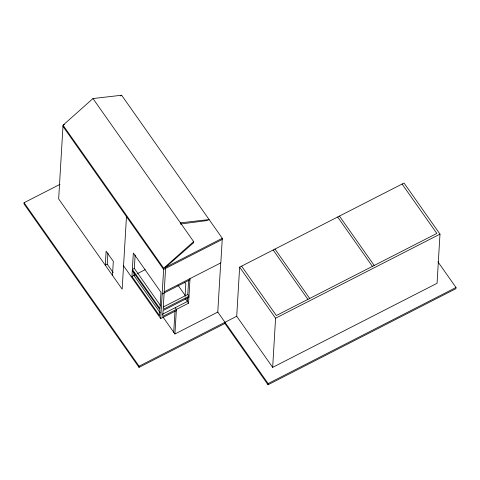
<?xml version="1.0" encoding="UTF-8"?>
<svg xmlns="http://www.w3.org/2000/svg" width="480" height="480" viewBox="0 0 480 480"><rect width="100%" height="100%" fill="white"/><g stroke="black" fill="none" stroke-linecap="round" stroke-linejoin="round"><path stroke-width="0.72" d="M60.018 184.338L24.072 202.722L24 203.892L139.032 367.374L224.904 323.454L224.97 322.284M113.172 272.616L107.25 264.198L107.91 253.116M112.482 275.418L113.316 261.378L106.128 251.16L105.294 265.2L107.25 264.198M126.474 216.636L122.166 289.182L58.662 198.924L63.042 125.208L92.976 98.55L121.638 95.238L222.288 238.284L220.83 262.86L164.202 291.822M132.294 270.588L159.918 309.846L159.57 315.696L131.946 276.438L133.338 253.032L160.962 292.296L159.99 308.676L132.366 269.418L134.334 268.41L135.132 255.006M134.088 272.502L133.914 275.43L160.266 312.882M139.032 367.374L139.098 366.204L24.072 202.722M176.316 310.584L160.704 318.57L163.692 268.254L63.042 125.208L64.368 124.53M165.588 268.422L163.158 309.372L188.982 296.166L187.782 294.462L188.628 280.314M173.724 332.286L174.984 311.076M220.704 262.926L217.782 312.066L174.924 333.99L176.382 309.414L175.188 307.71M185.1 295.86L185.808 284.034L184.536 282.234M187.584 297.828L187.368 301.482L162.192 314.358M188.916 297.336L163.086 310.542L162.738 316.392L188.568 303.186L190.002 278.622M92.976 98.55L193.626 241.602L193.554 242.772L165.648 267.258M236.718 316.278L239.634 267.138L404.04 183.048L439.986 234.138L437.07 283.284L272.664 367.368L236.718 316.278L139.098 366.204M437.88 261.744L456 287.496L455.928 288.666L268.038 384.762L268.11 383.592L217.782 312.066M272.664 367.368L275.58 318.222L239.634 267.138M193.626 241.602L163.692 268.254L222.288 238.284M120.3 95.922L121.638 95.238M131.946 276.438L135.9 274.416M137.226 273.738L145.176 269.67M222.222 239.454L163.62 269.424L62.97 126.378M162.162 294L189.954 279.786M163.284 306.996L187.782 294.462M275.58 318.222L439.986 234.138M268.11 383.592L456 287.496M180.378 224.04L207.15 220.554L209.106 219.552L180.444 222.87M402.084 184.05L436.83 233.436L276.342 315.522L241.59 266.136M339.45 216.084L374.202 265.47M337.662 217.002L372.408 266.388M274.956 249.072L309.702 298.458M273.15 249.99L307.902 299.376M224.904 323.454L268.038 384.762M178.032 285.276L185.646 296.1M185.37 298.644L188.568 303.186M134.334 268.41L160.686 305.856M163.026 317.082L174.924 333.99M123.558 265.782L160.704 318.57"/></g></svg>
